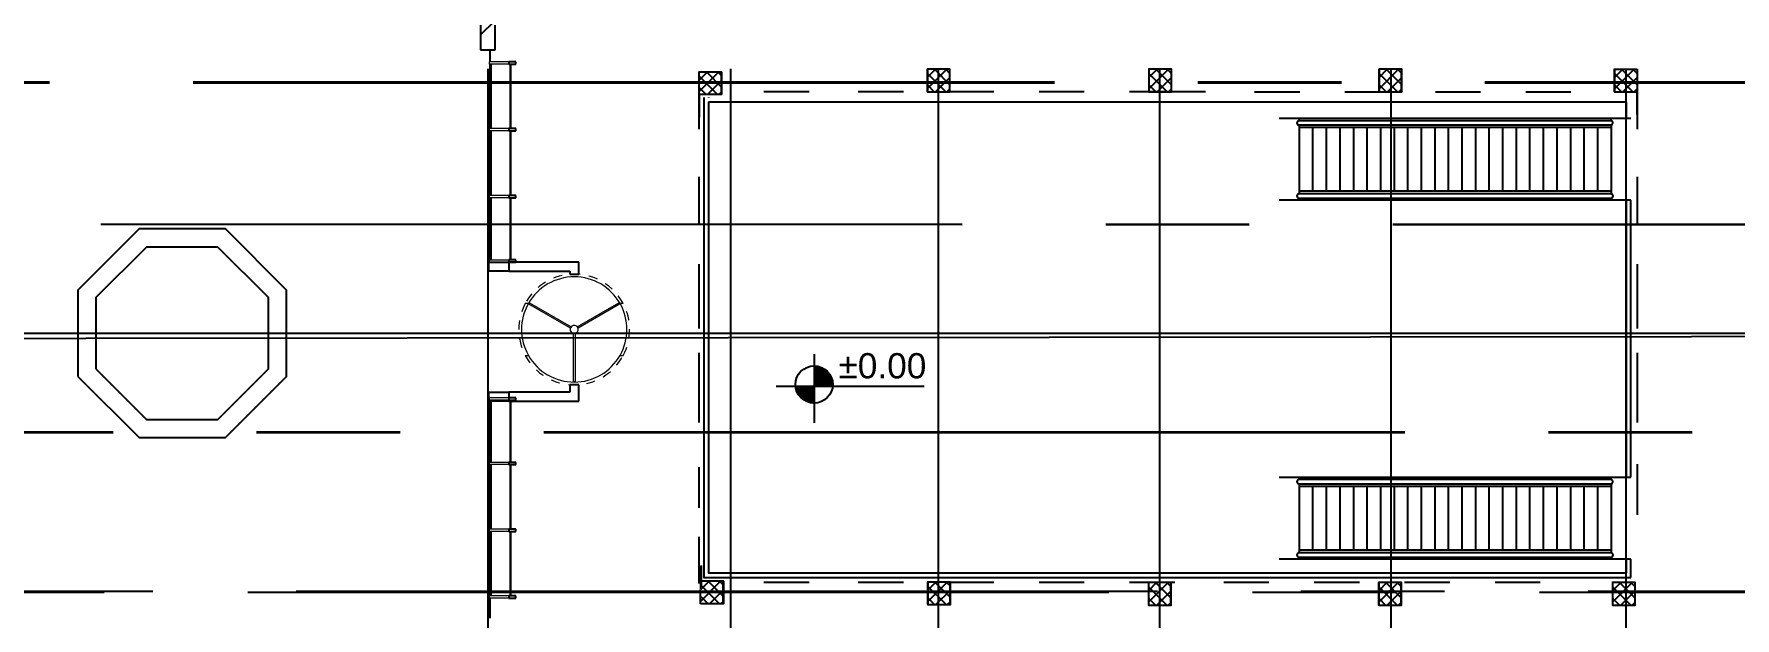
# Model space of a CAD drawing. Header units: millimetres. Extents: x 3062 to 3755, y 1606 to 1663.
# Drawn here: x 3076.43 to 3095.24, y 1624.77 to 1631.23 of the extents above; entities that cross this region are included whole.
import ezdxf

# ---------------------------------------------------------------- set-up
doc = ezdxf.new("R2010")
doc.units = ezdxf.units.MM
doc.linetypes.add('CENTER2', pattern=[28.575, 19.05, -3.175, 3.175, -3.175])
doc.linetypes.add('Dash', pattern=[6.35, 3.175, -3.175])
for name, color, linetype, lineweight in [('A-COLS', 52, 'Continuous', 9), ('A-DOOR', 31, 'Continuous', 9), ('A-DOOR-FRAM', 31, 'Continuous', 18), ('A-GLAZ-CURT', 52, 'Continuous', 9), ('A-GLAZ-CWMG', 51, 'Continuous', 9)]:
    doc.layers.add(name, color=color, linetype=linetype, lineweight=lineweight)
for name, color, linetype in [('LEVEL', 7, 'Continuous'), ('m7aor', 4, 'Continuous'), ('WORK', 7, 'Continuous')]:
    doc.layers.add(name, color=color, linetype=linetype)
doc.styles.add('STYLE7', font='swissi.ttf')

# ---------------------------------------------------------------- blocks, each defined once
blk = doc.blocks.new('M_Rectangular Column - 50_50-377117-Level 1')
at = {"layer": 'A-COLS'}
for p, q in [((250, 250), (-250, 250)), ((-250, 250), (-250, -250)), ((250, -250), (250, 250)), ((-250, -250), (250, -250))]:
    blk.add_line(p, q, dxfattribs=at)
blk = doc.blocks.new('System Panel - Glazed-V2-Level 1')
at = {"layer": 'A-GLAZ-CURT', "lineweight": 18}
for p, q in [((134444, -92826), (133017, -92826)), ((133017, -92826), (133017, -92852)), ((133017, -92852), (134444, -92852)), ((134444, -92852), (134444, -92826))]:
    blk.add_line(p, q, dxfattribs=at)
at = {"layer": 'A-GLAZ-CURT'}
blk.add_line((133017, -93266), (134444, -93266), dxfattribs=at)
blk = doc.blocks.new('System Panel - Glazed-427677-Level 1')
at = {"layer": 'A-GLAZ-CURT', "lineweight": 18}
for p, q in [((131490, -92826), (130112, -92826)), ((130112, -92826), (130112, -92852)), ((130112, -92852), (131490, -92852)), ((131490, -92852), (131490, -92826))]:
    blk.add_line(p, q, dxfattribs=at)
at = {"layer": 'A-GLAZ-CURT'}
blk.add_line((130137, -93266), (131490, -93266), dxfattribs=at)
blk = doc.blocks.new('System Panel - Glazed-427678-Level 1')
at = {"layer": 'A-GLAZ-CURT', "lineweight": 18}
for p, q in [((127008, -92826), (125630, -92826)), ((125630, -92826), (125630, -92852)), ((125630, -92852), (127008, -92852)), ((127008, -92852), (127008, -92826))]:
    blk.add_line(p, q, dxfattribs=at)
at = {"layer": 'A-GLAZ-CURT'}
blk.add_line((125630, -93266), (127008, -93266), dxfattribs=at)
blk = doc.blocks.new('Rectangular Mullion - 50 x 150mm-427671-Level 1')
at = {"layer": 'A-GLAZ-CWMG'}
for p, q in [((125630, -93307), (125630, -93290)), ((125630, -93290), (127008, -93290)), ((125630, -93307), (127008, -93307)), ((127008, -93290), (127008, -93307))]:
    blk.add_line(p, q, dxfattribs=at)
blk = doc.blocks.new('Rectangular Mullion - 50 x 150mm-V3-Level 1')
at = {"layer": 'A-GLAZ-CWMG', "lineweight": 25}
for p, q in [((134494, -92720), (134444, -92720)), ((134444, -92720), (134444, -92879)), ((134444, -92879), (134494, -92879)), ((134494, -92879), (134494, -92720))]:
    blk.add_line(p, q, dxfattribs=at)
at = {"layer": 'A-GLAZ-CWMG'}
for p, q in [((134444, -92879), (134444, -93307)), ((134494, -92879), (134494, -93307)), ((134494, -93307), (134444, -93307))]:
    blk.add_line(p, q, dxfattribs=at)
blk = doc.blocks.new('Rectangular Mullion - 50 x 150mm-417467-Level 1')
at = {"layer": 'A-GLAZ-CWMG'}
for p, q in [((124153, -93307), (124153, -93290)), ((124153, -93290), (125580, -93290)), ((124153, -93307), (125580, -93307)), ((125580, -93290), (125580, -93307))]:
    blk.add_line(p, q, dxfattribs=at)
blk = doc.blocks.new('Rectangular Mullion - 50 x 150mm-V58-Level 1')
at = {"layer": 'A-GLAZ-CWMG'}
for p, q in [((122361, -93290), (122626, -93290)), ((122361, -93307), (122626, -93307)), ((122626, -93290), (122626, -93307))]:
    blk.add_line(p, q, dxfattribs=at)
blk = doc.blocks.new('Rectangular Mullion - 50 x 150mm-V68-Level 1')
at = {"layer": 'A-GLAZ-CWMG'}
for p, q in [((134494, -93307), (134494, -93290)), ((134494, -93290), (134932, -93290)), ((134494, -93307), (134932, -93307))]:
    blk.add_line(p, q, dxfattribs=at)
blk = doc.blocks.new('Rectangular Mullion - 50 x 150mm-V69-Level 1')
at = {"layer": 'A-GLAZ-CWMG'}
for p, q in [((130112, -93307), (130112, -93290)), ((130112, -93290), (131490, -93290)), ((130112, -93307), (131490, -93307)), ((131490, -93290), (131490, -93307))]:
    blk.add_line(p, q, dxfattribs=at)
blk = doc.blocks.new('Rectangular Mullion - 50 x 150mm-427675-Level 1')
at = {"layer": 'A-GLAZ-CWMG', "lineweight": 25}
for p, q in [((130112, -92720), (130062, -92720)), ((130062, -92720), (130062, -92879)), ((130062, -92879), (130112, -92879)), ((130112, -92879), (130112, -92720))]:
    blk.add_line(p, q, dxfattribs=at)
at = {"layer": 'A-GLAZ-CWMG'}
for p, q in [((130062, -92879), (130062, -93307)), ((130112, -92879), (130112, -93307)), ((130112, -93307), (130062, -93307))]:
    blk.add_line(p, q, dxfattribs=at)
blk = doc.blocks.new('Rectangular Mullion - 50 x 150mm-427676-Level 1')
at = {"layer": 'A-GLAZ-CWMG', "lineweight": 25}
for p, q in [((127058, -92720), (127008, -92720)), ((127008, -92720), (127008, -92879)), ((127008, -92879), (127058, -92879)), ((127058, -92879), (127058, -92720))]:
    blk.add_line(p, q, dxfattribs=at)
at = {"layer": 'A-GLAZ-CWMG'}
for p, q in [((127008, -93307), (127008, -92879)), ((127058, -93307), (127058, -92879)), ((127058, -93307), (127008, -93307))]:
    blk.add_line(p, q, dxfattribs=at)
blk = doc.blocks.new('Door-Exterior-Revolving-Full Glass-Metal - 96__ x 84__-431191-Level 1')
at = {"layer": 'A-DOOR'}
for p, q in [((-573, 1083), (-573, 1015)), ((573, 1015), (573, 1083)), ((-573, -1015), (-573, -1083)), ((573, -1083), (573, -1015))]:
    blk.add_line(p, q, dxfattribs=at)
at = {"layer": 'A-DOOR', "lineweight": 18}
for p, q in [((27, 85), (558, 1005)), ((591, 986), (60, 66)), ((558, 1005), (591, 986)), ((-1149, 19), (-87, 19)), ((-1149, -19), (-1149, 19)), ((-87, -19), (-1149, -19)), ((558, -1005), (27, -85)), ((60, -66), (591, -986)), ((591, -986), (558, -1005))]:
    blk.add_line(p, q, dxfattribs=at)
at = {"layer": 'A-DOOR', "linetype": 'Dash'}
for start, end in [(62.1203, 117.8797), (117.8797, 242.1203), (297.8797, 62.1203), (242.1203, 297.8797)]:
    blk.add_arc((0, 0), 1226, start, end, dxfattribs=at)
at = {"layer": 'A-DOOR'}
for start, end in [(60.5394, 119.4606), (119.4606, 240.5394), (299.4606, 60.5394), (240.5394, 299.4606)]:
    blk.add_arc((0, 0), 1165, start, end, dxfattribs=at)
at = {"layer": 'A-DOOR', "lineweight": 18}
for start, end in [(167.6264, 192.3736), (47.6264, 72.3736), (287.6264, 312.3736)]:
    blk.add_arc((0, 0), 88.9, start, end, dxfattribs=at)
at = {"layer": 'A-DOOR-FRAM'}
for start, end in [(60, 240), (240, 60)]:
    blk.add_arc((0, 0), 88.9, start, end, dxfattribs=at)

msp = doc.modelspace()

# ---------------------------------------------------------------- hatches: boundary and pattern name
at = {"layer": 'LEVEL', "linetype": 'Continuous'}
h = msp.add_hatch(dxfattribs=at)
h.set_pattern_fill('ANSI31', color=9, scale=0.018836, style=0)
h.set_pattern_definition([(45, (-4419.936202, -8709.3408582), (-0.00166488233433, 0.00166488233433), [])])
h.paths.add_polyline_path([(3085.258, 1627.339, 0.021588), (3085.259, 1627.356, 0.414214), (3085.053, 1627.563), (3085.053, 1627.339)])
h.paths.add_polyline_path([(3085.053, 1627.15), (3085.053, 1627.339), (3084.847, 1627.339, 0.389145)])
at = {"layer": 'WORK'}
h = msp.add_hatch(dxfattribs=at)
h.set_pattern_fill('ANSI32', color=256, scale=0.0375)
h.set_pattern_definition([(45, (1101.6663, 870.09047), (-0.252569703, 0.252569703), []), (45, (1101.83467, 870.09047), (-0.252569703, 0.252569703), [])])
h.paths.add_polyline_path([(3083.778, 1633.147), (3082.751, 1633.147), (3082.751, 1634.002), (3082.706, 1634.002), (3082.653, 1634.005), (3082.653, 1633.147), (3081.364, 1633.147), (3081.364, 1631.333), (3081.364, 1631.058), (3081.524, 1631.058), (3081.524, 1631.333), (3081.524, 1632.893), (3081.524, 1633.047), (3083.778, 1633.047)])
at = {"layer": 'WORK', "ltscale": 0.53}
h = msp.add_hatch(dxfattribs=at)
h.set_pattern_fill('ANSI37', color=256, scale=0.028, angle=-90)
h.set_pattern_definition([(315, (2112.66059, 4264.24537), (0.0628617928, 0.0628617928), []), (45, (2112.66059, 4264.24537), (-0.0628617928, 0.0628617928), [])])
h.paths.add_polyline_path([(3086.556, 1630.595), (3086.556, 1630.845), (3086.306, 1630.845), (3086.306, 1630.595), (3086.406, 1630.595)])
h = msp.add_hatch(dxfattribs=at)
h.set_pattern_fill('ANSI37', color=256, scale=0.028, angle=-90)
h.set_pattern_definition([(315, (2115.11059, 4264.244285), (0.0628617928, 0.0628617928), []), (45, (2115.11059, 4264.244285), (-0.0628617928, 0.0628617928), [])])
h.paths.add_polyline_path([(3089.006, 1630.594), (3089.006, 1630.844), (3088.756, 1630.844), (3088.756, 1630.594), (3088.856, 1630.594)])
h = msp.add_hatch(dxfattribs=at)
h.set_pattern_fill('ANSI37', color=256, scale=0.028, angle=-90)
h.set_pattern_definition([(315, (2117.65649, 4264.244285), (0.0628617928, 0.0628617928), []), (45, (2117.65649, 4264.244285), (-0.0628617928, 0.0628617928), [])])
h.paths.add_polyline_path([(3091.552, 1630.594), (3091.552, 1630.844), (3091.302, 1630.844), (3091.302, 1630.594), (3091.402, 1630.594)])
h = msp.add_hatch(dxfattribs=at)
h.set_pattern_fill('ANSI37', color=256, scale=0.028, angle=-90)
h.set_pattern_definition([(315, (2120.26059, 4264.244285), (0.0628617928, 0.0628617928), []), (45, (2120.26059, 4264.244285), (-0.0628617928, 0.0628617928), [])])
h.paths.add_polyline_path([(3094.156, 1630.594), (3094.156, 1630.844), (3093.906, 1630.844), (3093.906, 1630.594), (3094.006, 1630.594)])
h = msp.add_hatch(dxfattribs=at)
h.set_pattern_fill('ANSI37', color=256, scale=0.028, angle=-90)
h.set_pattern_definition([(315, (2110.13761, 4264.21462), (0.0628617928, 0.0628617928), []), (45, (2110.13761, 4264.21462), (-0.0628617928, 0.0628617928), [])])
h.paths.add_polyline_path([(3084.033, 1630.564), (3084.033, 1630.814), (3083.783, 1630.814), (3083.783, 1630.564), (3083.883, 1630.564)])
h = msp.add_hatch(dxfattribs=at)
h.set_pattern_fill('ANSI37', color=256, scale=0.028, angle=-90)
h.set_pattern_definition([(315, (2110.15834, 4258.57908), (0.0628617928, 0.0628617928), []), (45, (2110.15834, 4258.57908), (-0.0628617928, 0.0628617928), [])])
h.paths.add_polyline_path([(3084.054, 1624.929), (3084.054, 1625.179), (3083.804, 1625.179), (3083.804, 1624.929), (3083.904, 1624.929)])
h = msp.add_hatch(dxfattribs=at)
h.set_pattern_fill('ANSI37', color=256, scale=0.028, angle=-90)
h.set_pattern_definition([(315, (2112.66441, 4258.570375), (0.0628617928, 0.0628617928), []), (45, (2112.66441, 4258.570375), (-0.0628617928, 0.0628617928), [])])
h.paths.add_polyline_path([(3086.56, 1624.92), (3086.56, 1625.17), (3086.31, 1625.17), (3086.31, 1624.92), (3086.41, 1624.92)])
h = msp.add_hatch(dxfattribs=at)
h.set_pattern_fill('ANSI37', color=256, scale=0.028, angle=-90)
h.set_pattern_definition([(315, (2115.10608, 4258.56393), (0.0628617928, 0.0628617928), []), (45, (2115.10608, 4258.56393), (-0.0628617928, 0.0628617928), [])])
h.paths.add_polyline_path([(3089.002, 1624.914), (3089.002, 1625.164), (3088.751, 1625.164), (3088.751, 1624.914), (3088.851, 1624.914)])
h = msp.add_hatch(dxfattribs=at)
h.set_pattern_fill('ANSI37', color=256, scale=0.028, angle=-90)
h.set_pattern_definition([(315, (2117.65273, 4258.56393), (0.0628617928, 0.0628617928), []), (45, (2117.65273, 4258.56393), (-0.0628617928, 0.0628617928), [])])
h.paths.add_polyline_path([(3091.548, 1624.914), (3091.548, 1625.164), (3091.298, 1625.164), (3091.298, 1624.914), (3091.398, 1624.914)])
h = msp.add_hatch(dxfattribs=at)
h.set_pattern_fill('ANSI37', color=256, scale=0.028, angle=-90)
h.set_pattern_definition([(315, (2120.23906, 4258.56393), (0.0628617928, 0.0628617928), []), (45, (2120.23906, 4258.56393), (-0.0628617928, 0.0628617928), [])])
h.paths.add_polyline_path([(3094.135, 1624.914), (3094.135, 1625.164), (3093.884, 1625.164), (3093.884, 1624.914), (3093.984, 1624.914)])

# ---------------------------------------------------------------- linework, layer by layer
at = {"layer": 'LEVEL', "color": 7}
for p, q in [((3085.053, 1627.692), (3085.053, 1626.931)), ((3084.632, 1627.339), (3086.271, 1627.339))]:
    msp.add_line(p, q, dxfattribs=at)
msp.add_circle((3085.053, 1627.356), 0.206, dxfattribs=at)
at = {"layer": 'm7aor', "linetype": 'CENTER2', "ltscale": 0.5}
for p, q in [((3081.446, 1645.138), (3081.446, 1610.95)), ((3084.127, 1645.138), (3084.127, 1611.004)), ((3086.426, 1645.138), (3086.426, 1611.282)), ((3088.872, 1645.138), (3088.872, 1611.282)), ((3091.431, 1645.138), (3091.431, 1611.282)), ((3094.031, 1645.138), (3094.031, 1611.282)), ((3130.573, 1630.7), (3067.775, 1630.7)), ((3130.573, 1630.689), (3067.775, 1630.689)), ((3129.553, 1629.128), (3068.849, 1629.128)), ((3129.553, 1629.117), (3068.849, 1629.127)), ((3067.775, 1626.834), (3131.713, 1626.834)), ((3067.775, 1626.823), (3131.176, 1626.823)), ((3131.713, 1625.067), (3067.775, 1625.067)), ((3131.176, 1625.056), (3067.775, 1625.056))]:
    msp.add_line(p, q, dxfattribs=at)
at = {"layer": 'WORK', "ltscale": 0.5}
for p, q in [((3081.364, 1631.333), (3081.364, 1631.058)), ((3081.524, 1631.058), (3081.524, 1631.333)), ((3081.364, 1631.058), (3081.524, 1631.058)), ((3081.462, 1631.058), (3081.462, 1631.058))]:
    msp.add_line(p, q, dxfattribs=at)
at = {"layer": 'WORK', "lineweight": 25}
for p, q in [((3093.901, 1630.844), (3093.901, 1630.594)), ((3084.028, 1630.564), (3084.028, 1630.814)), ((3084.033, 1630.564), (3083.778, 1630.564)), ((3083.778, 1630.564), (3083.778, 1630.314)), ((3093.901, 1630.594), (3094.156, 1630.594)), ((3082.45, 1628.71), (3081.676, 1628.71)), ((3081.676, 1628.71), (3081.676, 1628.61)), ((3081.676, 1628.61), (3082.35, 1628.61)), ((3082.35, 1628.61), (3082.35, 1628.577)), ((3082.35, 1628.577), (3082.45, 1628.577)), ((3082.45, 1628.577), (3082.45, 1628.71)), ((3082.35, 1627.27), (3081.676, 1627.27)), ((3081.676, 1627.27), (3081.676, 1627.17)), ((3082.35, 1627.352), (3082.35, 1627.27)), ((3082.45, 1627.352), (3082.35, 1627.352)), ((3082.45, 1627.17), (3082.45, 1627.352)), ((3081.676, 1627.17), (3082.45, 1627.17)), ((3083.798, 1625.346), (3083.798, 1625.096)), ((3083.798, 1625.185), (3084.054, 1625.185)), ((3084.054, 1625.179), (3083.798, 1625.179)), ((3084.048, 1624.929), (3084.048, 1625.179))]:
    msp.add_line(p, q, dxfattribs=at)
at = {"layer": 'WORK'}
for p, q in [((3093.901, 1630.844), (3094.156, 1630.844)), ((3094.156, 1630.844), (3094.155, 1630.633)), ((3083.778, 1630.814), (3084.033, 1630.814)), ((3083.778, 1630.814), (3083.778, 1630.18)), ((3089.381, 1630.594), (3088.541, 1630.594)), ((3090.196, 1630.304), (3094.087, 1630.304)), ((3090.417, 1630.304), (3090.417, 1630.274)), ((3093.867, 1630.274), (3090.417, 1630.274)), ((3093.867, 1630.274), (3093.867, 1630.304)), ((3090.417, 1630.228), (3090.417, 1629.465)), ((3090.417, 1630.228), (3093.867, 1630.228)), ((3090.567, 1630.204), (3090.567, 1629.495)), ((3090.717, 1630.204), (3090.717, 1629.495)), ((3090.867, 1630.204), (3090.867, 1629.495)), ((3091.017, 1630.204), (3091.017, 1629.495)), ((3091.167, 1630.204), (3091.167, 1629.495)), ((3093.867, 1630.228), (3093.867, 1629.465)), ((3094.087, 1629.395), (3090.196, 1629.395)), ((3093.867, 1629.495), (3090.417, 1629.495)), ((3093.867, 1629.465), (3090.417, 1629.465)), ((3090.417, 1629.418), (3090.417, 1629.395)), ((3090.417, 1629.418), (3093.867, 1629.418)), ((3081.457, 1628.71), (3081.676, 1628.71)), ((3081.457, 1628.61), (3081.457, 1628.71)), ((3081.676, 1628.61), (3081.457, 1628.61)), ((3081.457, 1627.27), (3081.676, 1627.27)), ((3081.457, 1627.17), (3081.457, 1627.27)), ((3081.676, 1627.17), (3081.457, 1627.17)), ((3090.196, 1626.332), (3094.087, 1626.332)), ((3090.417, 1626.332), (3090.417, 1626.303)), ((3093.867, 1626.303), (3093.867, 1626.332)), ((3094.155, 1626.475), (3094.155, 1625.913)), ((3093.867, 1626.303), (3090.417, 1626.303)), ((3090.417, 1626.257), (3090.417, 1625.493)), ((3090.417, 1626.257), (3093.867, 1626.257)), ((3090.567, 1626.232), (3090.567, 1625.523)), ((3090.717, 1626.232), (3090.717, 1625.523)), ((3090.867, 1626.232), (3090.867, 1625.523)), ((3091.017, 1626.232), (3091.017, 1625.523)), ((3091.167, 1626.232), (3091.167, 1625.523)), ((3093.867, 1626.257), (3093.867, 1625.493)), ((3094.087, 1625.423), (3090.196, 1625.423)), ((3093.867, 1625.523), (3090.417, 1625.523)), ((3093.867, 1625.493), (3090.417, 1625.493)), ((3090.417, 1625.447), (3090.417, 1625.423)), ((3090.417, 1625.447), (3093.867, 1625.447)), ((3083.798, 1624.929), (3083.798, 1625.089)), ((3084.054, 1624.929), (3083.798, 1624.929))]:
    msp.add_line(p, q, dxfattribs=at)
at = {"layer": 'WORK', "ltscale": 0.53}
for p, q in [((3092.924, 1630.594), (3093.424, 1630.594)), ((3088.541, 1625.17), (3089.041, 1625.17)), ((3092.584, 1625.17), (3093.084, 1625.17))]:
    msp.add_line(p, q, dxfattribs=at)
at = {"layer": 'WORK', "linetype": 'Dash'}
for p, q in [((3091.317, 1630.204), (3091.317, 1629.495)), ((3091.467, 1630.204), (3091.467, 1629.495)), ((3091.617, 1630.204), (3091.617, 1629.495)), ((3091.767, 1630.204), (3091.767, 1629.495)), ((3091.917, 1630.204), (3091.917, 1629.495)), ((3092.067, 1630.204), (3092.067, 1629.495)), ((3092.217, 1630.204), (3092.217, 1629.495)), ((3092.367, 1630.204), (3092.367, 1629.495)), ((3092.517, 1630.204), (3092.517, 1629.495)), ((3092.667, 1630.204), (3092.667, 1629.495)), ((3092.817, 1630.204), (3092.817, 1629.495)), ((3092.967, 1630.204), (3092.967, 1629.495)), ((3093.117, 1630.204), (3093.117, 1629.495)), ((3093.267, 1630.204), (3093.267, 1629.495)), ((3093.417, 1630.204), (3093.417, 1629.495)), ((3093.567, 1630.204), (3093.567, 1629.495)), ((3093.717, 1630.204), (3093.717, 1629.495)), ((3091.317, 1626.232), (3091.317, 1625.523)), ((3091.467, 1626.232), (3091.467, 1625.523)), ((3091.617, 1626.232), (3091.617, 1625.523)), ((3091.767, 1626.232), (3091.767, 1625.523)), ((3091.917, 1626.232), (3091.917, 1625.523)), ((3092.067, 1626.232), (3092.067, 1625.523)), ((3092.217, 1626.232), (3092.217, 1625.523)), ((3092.367, 1626.232), (3092.367, 1625.523)), ((3092.517, 1626.232), (3092.517, 1625.523)), ((3092.667, 1626.232), (3092.667, 1625.523)), ((3092.817, 1626.232), (3092.817, 1625.523)), ((3092.967, 1626.232), (3092.967, 1625.523)), ((3093.117, 1626.232), (3093.117, 1625.523)), ((3093.267, 1626.232), (3093.267, 1625.523)), ((3093.417, 1626.232), (3093.417, 1625.523)), ((3093.567, 1626.232), (3093.567, 1625.523)), ((3093.717, 1626.232), (3093.717, 1625.523))]:
    msp.add_line(p, q, dxfattribs=at)
at = {"layer": 'WORK', "lineweight": 25}
for points in [[(3086.306, 1630.854), (3086.306, 1630.595), (3086.556, 1630.595), (3086.556, 1630.845), (3086.306, 1630.845)], [(3088.756, 1630.853), (3088.756, 1630.594), (3089.006, 1630.594), (3089.006, 1630.844), (3088.756, 1630.844)], [(3091.302, 1630.853), (3091.302, 1630.594), (3091.552, 1630.594), (3091.552, 1630.844), (3091.302, 1630.844)], [(3093.906, 1630.853), (3093.906, 1630.594)], [(3084.033, 1630.564), (3084.033, 1630.814)], [(3083.783, 1630.573), (3083.783, 1630.314)], [(3094.156, 1630.344), (3094.156, 1630.594)], [(3083.804, 1625.354), (3083.804, 1625.096)], [(3084.054, 1624.929), (3084.054, 1625.179)], [(3086.31, 1625.179), (3086.31, 1624.92), (3086.56, 1624.92), (3086.56, 1625.17), (3086.31, 1625.17)], [(3088.751, 1625.173), (3088.751, 1624.914), (3089.002, 1624.914), (3089.002, 1625.164), (3088.751, 1625.164)], [(3091.298, 1625.173), (3091.298, 1624.914), (3091.548, 1624.914), (3091.548, 1625.164), (3091.298, 1625.164)], [(3093.884, 1625.173), (3093.884, 1624.914), (3094.135, 1624.914), (3094.135, 1625.164), (3093.884, 1625.164)]]:
    msp.add_lwpolyline(points, dxfattribs=at)
at = {"layer": 'WORK'}
for points in [[(3083.834, 1630.531), (3083.834, 1625.221), (3094.087, 1625.221)], [(3083.884, 1630.531), (3083.884, 1630.529)], [(3083.884, 1630.479), (3083.884, 1625.271), (3094.037, 1625.271)], [(3094.037, 1630.304), (3094.037, 1630.479), (3083.884, 1630.479)], [(3084.998, 1630.594), (3084.498, 1630.594)], [(3086.041, 1630.594), (3085.541, 1630.594)], [(3087.041, 1630.594), (3086.541, 1630.594)], [(3088.041, 1630.594), (3087.541, 1630.594)], [(3089.924, 1630.594), (3090.424, 1630.594)], [(3090.924, 1630.594), (3091.424, 1630.594)], [(3091.924, 1630.594), (3092.424, 1630.594)], [(3092.924, 1630.594), (3093.424, 1630.594)], [(3094.155, 1630.633), (3094.155, 1630.18)], [(3090.417, 1630.204), (3093.867, 1630.204)], [(3083.778, 1629.655), (3083.778, 1629.139)], [(3094.155, 1629.655), (3094.155, 1629.139)], [(3093.867, 1629.418), (3093.867, 1629.395)], [(3094.037, 1626.332), (3094.037, 1629.395)], [(3094.087, 1626.332), (3094.087, 1629.395)], [(3070.782, 1627.923), (3132.981, 1627.923), (3132.981, 1628.682)], [(3083.778, 1628.686), (3083.778, 1627.976)], [(3094.155, 1628.686), (3094.155, 1627.976)], [(3066.34, 1627.858), (3130.273, 1627.923)], [(3083.778, 1627.708), (3083.778, 1626.934)], [(3094.155, 1627.708), (3094.155, 1626.934)], [(3083.778, 1626.443), (3083.778, 1625.99)], [(3090.417, 1626.232), (3093.867, 1626.232)], [(3083.778, 1625.67), (3083.778, 1625.154)], [(3093.867, 1625.447), (3093.867, 1625.423)], [(3094.037, 1625.271), (3094.037, 1625.423)], [(3094.087, 1625.221), (3094.087, 1625.423)], [(3084.498, 1625.17), (3084.998, 1625.17)], [(3085.541, 1625.17), (3086.041, 1625.17)], [(3086.541, 1625.17), (3087.041, 1625.17)], [(3087.541, 1625.17), (3088.041, 1625.17)], [(3088.541, 1625.17), (3089.041, 1625.17)], [(3089.584, 1625.17), (3090.084, 1625.17)], [(3090.584, 1625.17), (3091.084, 1625.17)], [(3091.584, 1625.17), (3092.084, 1625.17)], [(3092.584, 1625.17), (3093.084, 1625.17)]]:
    msp.add_lwpolyline(points, dxfattribs=at)
at = {"layer": 'WORK', "ltscale": 0.5}
for points in [[(3076.911, 1627.446), (3077.587, 1626.77), (3078.542, 1626.77), (3079.218, 1627.446), (3079.218, 1628.401), (3078.542, 1629.077), (3077.587, 1629.077), (3076.911, 1628.401)], [(3077.111, 1627.528), (3077.669, 1626.97), (3078.46, 1626.97), (3079.018, 1627.528), (3079.018, 1628.319), (3078.46, 1628.877), (3077.669, 1628.877), (3077.111, 1628.319)]]:
    msp.add_lwpolyline(points, close=True, dxfattribs=at)
msp.add_arc((3084.236, 1630.269), 9.587, 144.1371, 179.1622, dxfattribs=at)
at = {"layer": 'WORK'}
for centre, radius, start, end in [((3090.417, 1630.251), 0.0232, 90, 270), ((3093.864, 1630.251), 0.0233, 263.3857, 83.3857), ((3090.417, 1629.442), 0.0232, 90, 270), ((3093.867, 1629.442), 0.0232, 270, 90), ((3090.417, 1626.28), 0.0232, 90, 270), ((3093.864, 1626.28), 0.0233, 263.3857, 83.3857), ((3090.417, 1625.47), 0.0232, 90, 270), ((3093.867, 1625.47), 0.0232, 270, 90)]:
    msp.add_arc(centre, radius, start, end, dxfattribs=at)

# ---------------------------------------------------------------- block references
at = {"layer": 'WORK', "xscale": 0.0005000000000000001, "yscale": 0.0005000000000000001, "zscale": 0.0005000000000000001}
for name, p, rotation in [('Rectangular Mullion - 50 x 150mm-V58-Level 1', (3128.115, 1692.238), 270), ('Rectangular Mullion - 50 x 150mm-V3-Level 1', (3128.115, 1698.148), 270), ('Rectangular Mullion - 50 x 150mm-417467-Level 1', (3128.115, 1692.977), 270), ('System Panel - Glazed-V2-Level 1', (3128.115, 1697.409), 270), ('M_Rectangular Column - 50_50-377117-Level 1', (3086.426, 1630.72), 270), ('M_Rectangular Column - 50_50-377117-Level 1', (3088.876, 1630.719), 270), ('M_Rectangular Column - 50_50-377117-Level 1', (3091.421, 1630.719), 270), ('Rectangular Mullion - 50 x 150mm-V3-Level 1', (3128.115, 1697.409), 270), ('Rectangular Mullion - 50 x 150mm-417467-Level 1', (3128.115, 1692.238), 270), ('System Panel - Glazed-V2-Level 1', (3128.115, 1696.67), 270), ('Rectangular Mullion - 50 x 150mm-V3-Level 1', (3128.115, 1696.67), 270), ('Rectangular Mullion - 50 x 150mm-427671-Level 1', (3128.115, 1692.238), 270), ('System Panel - Glazed-427678-Level 1', (3128.115, 1692.238), 270), ('Rectangular Mullion - 50 x 150mm-427676-Level 1', (3128.115, 1692.238), 270), ('Door-Exterior-Revolving-Full Glass-Metal - 96__ x 84__-431191-Level 1', (3082.4, 1627.965), 90.00000000000087), ('Rectangular Mullion - 50 x 150mm-427675-Level 1', (3128.115, 1692.238), 270), ('Rectangular Mullion - 50 x 150mm-V69-Level 1', (3128.115, 1692.238), 270), ('System Panel - Glazed-427677-Level 1', (3128.115, 1692.238), 270), ('Rectangular Mullion - 50 x 150mm-V3-Level 1', (3128.115, 1693.716), 270), ('Rectangular Mullion - 50 x 150mm-417467-Level 1', (3128.115, 1688.545), 270), ('System Panel - Glazed-V2-Level 1', (3128.115, 1692.977), 270), ('Rectangular Mullion - 50 x 150mm-V3-Level 1', (3128.115, 1692.977), 270), ('Rectangular Mullion - 50 x 150mm-417467-Level 1', (3128.115, 1687.806), 270), ('System Panel - Glazed-V2-Level 1', (3128.115, 1692.238), 270), ('Rectangular Mullion - 50 x 150mm-V3-Level 1', (3128.115, 1692.238), 270), ('M_Rectangular Column - 50_50-377117-Level 1', (3086.429, 1625.045), 270), ('M_Rectangular Column - 50_50-377117-Level 1', (3088.871, 1625.039), 270), ('M_Rectangular Column - 50_50-377117-Level 1', (3091.418, 1625.039), 270), ('M_Rectangular Column - 50_50-377117-Level 1', (3094.004, 1625.039), 270), ('Rectangular Mullion - 50 x 150mm-V68-Level 1', (3128.115, 1692.238), 270)]:
    msp.add_blockref(name, p, dxfattribs=dict(at, rotation=rotation))

# ---------------------------------------------------------------- texts
at = {"layer": 'LEVEL', "style": 'STYLE7'}
msp.add_text('%%P0.00', height=0.2791, dxfattribs=at).set_placement((3085.322, 1627.424))

doc.saveas('drawing.dxf')
